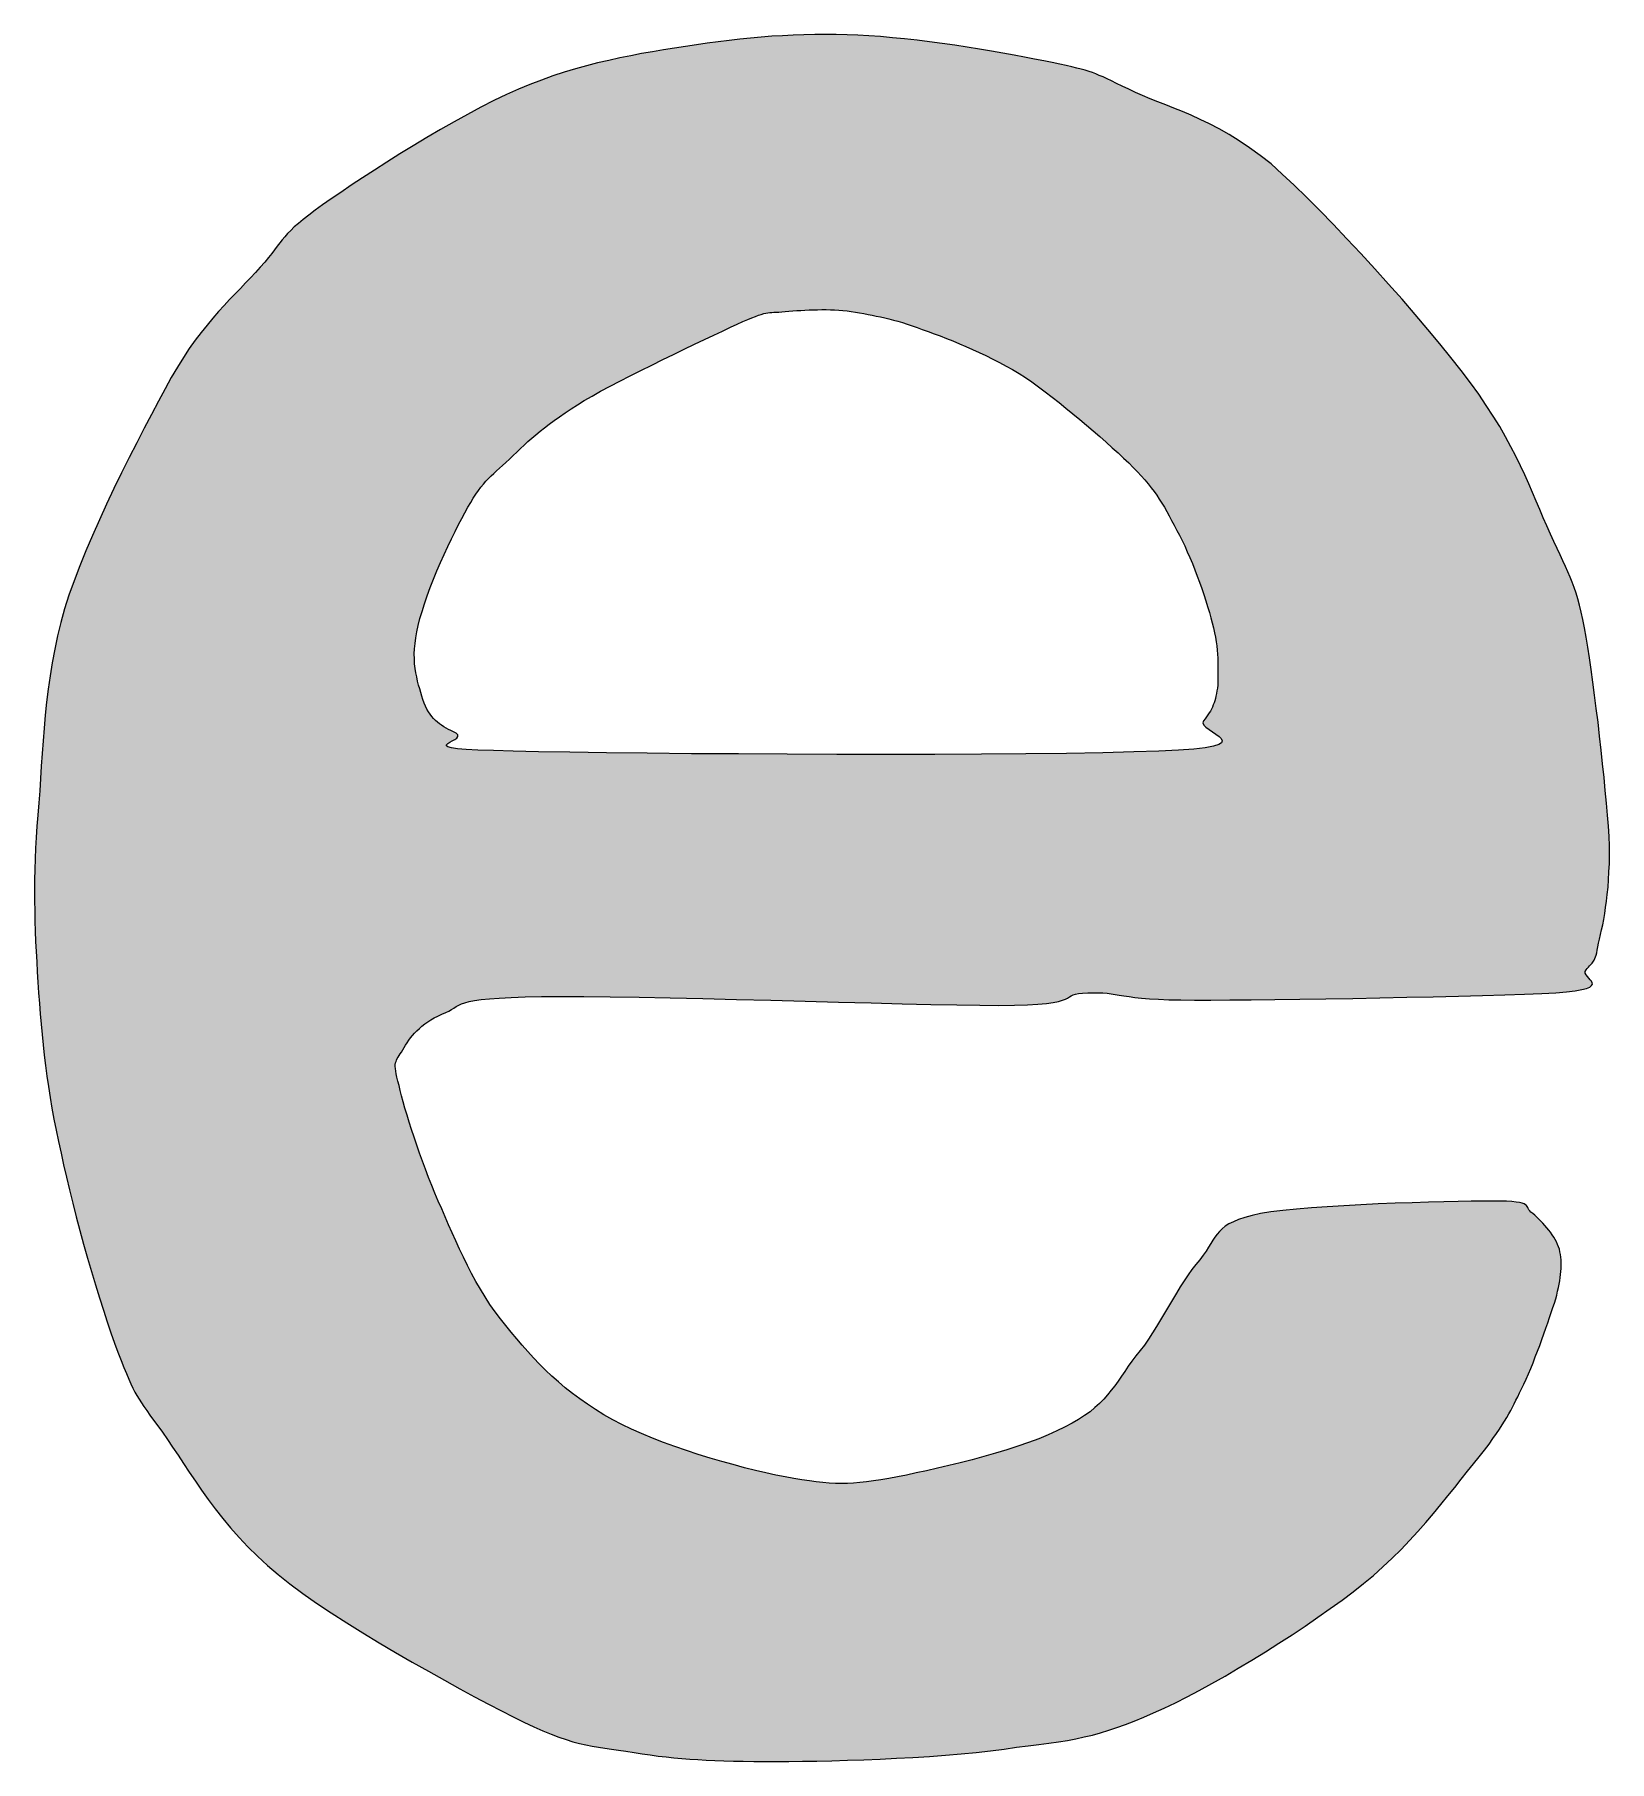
# Model space of a CAD drawing. Header units: millimetres. Extents: x 0 to 841, y 0 to 594.
# Drawn here: x 720.988 to 722.765, y 51.803 to 53.751 of the extents above; entities that cross this region are included whole.
import ezdxf

# ---------------------------------------------------------------- set-up
doc = ezdxf.new("R2010")
doc.units = ezdxf.units.MM
doc.layers.add('291-E-TEXTOS', color=7, linetype='Continuous')
doc.layers.add('291-G-ROTULO', color=7, linetype='Continuous')

msp = doc.modelspace()

# ---------------------------------------------------------------- hatches: boundary and pattern name
at = {"layer": '291-G-ROTULO', "true_color": 0xec5a2f}
h = msp.add_hatch(color=7, dxfattribs=at)
h.paths.add_polyline_path([(721.4769, 53.6613), (721.4617, 53.6529), (721.4463, 53.6441), (721.4309, 53.6351), (721.4156, 53.6259), (721.4006, 53.6167), (721.386, 53.6075), (721.3719, 53.5985), (721.3584, 53.5897), (721.3457, 53.5813), (721.3339, 53.5733), (721.3231, 53.5659), (721.3135, 53.5591), (721.3051, 53.5531), (721.2978, 53.5476), (721.2915, 53.5427), (721.2861, 53.5383), (721.2815, 53.5342), (721.2775, 53.5304), (721.274, 53.5268), (721.2708, 53.5232), (721.2679, 53.5198), (721.2651, 53.5162), (721.2623, 53.5125), (721.2593, 53.5086), (721.256, 53.5044), (721.2523, 53.4997), (721.2481, 53.4946), (721.2432, 53.4889), (721.2379, 53.4829), (721.2323, 53.4769), (721.2266, 53.471), (721.2208, 53.4649), (721.2148, 53.4587), (721.2086, 53.4523), (721.2024, 53.4457), (721.196, 53.4387), (721.1896, 53.4313), (721.1831, 53.4235), (721.1765, 53.4153), (721.1698, 53.4064), (721.1631, 53.397), (721.1564, 53.3869), (721.1496, 53.376), (721.1428, 53.3644), (721.1358, 53.3514), (721.1283, 53.3375), (721.1204, 53.3226), (721.1122, 53.307), (721.1038, 53.2907), (721.0952, 53.2739), (721.0866, 53.2567), (721.0781, 53.2392), (721.0697, 53.2215), (721.0616, 53.2038), (721.0537, 53.1862), (721.0463, 53.1688), (721.0394, 53.1517), (721.033, 53.135), (721.0273, 53.1189), (721.0224, 53.1034), (721.0182, 53.088), (721.0144, 53.0728), (721.0112, 53.0576), (721.0084, 53.0425), (721.006, 53.0275), (721.0039, 53.0126), (721.0021, 52.9979), (721.0006, 52.9832), (720.9993, 52.9687), (720.9981, 52.9543), (720.9971, 52.94), (720.9961, 52.9259), (720.9952, 52.9118), (720.9943, 52.8979), (720.9934, 52.8842), (720.9923, 52.8706), (720.9912, 52.8579), (720.9904, 52.8454), (720.9897, 52.8331), (720.9892, 52.821), (720.9888, 52.8091), (720.9886, 52.7973), (720.9885, 52.7856), (720.9885, 52.7739), (720.9887, 52.7624), (720.9889, 52.7509), (720.9893, 52.7394), (720.9897, 52.728), (720.9903, 52.7165), (720.9909, 52.705), (720.9916, 52.6935), (720.9923, 52.6819), (720.9931, 52.6699), (720.9939, 52.658), (720.9948, 52.6462), (720.9958, 52.6345), (720.9969, 52.6228), (720.9981, 52.6112), (720.9994, 52.5995), (721.0008, 52.5878), (721.0024, 52.576), (721.0041, 52.5641), (721.006, 52.552), (721.0081, 52.5399), (721.0104, 52.5275), (721.0128, 52.515), (721.0155, 52.5022), (721.0184, 52.4891), (721.0212, 52.4759), (721.0244, 52.462), (721.0278, 52.4475), (721.0315, 52.4325), (721.0355, 52.4173), (721.0396, 52.4018), (721.0439, 52.3862), (721.0482, 52.3707), (721.0527, 52.3554), (721.0572, 52.3404), (721.0617, 52.3258), (721.0661, 52.3118), (721.0704, 52.2986), (721.0747, 52.2861), (721.0787, 52.2747), (721.0826, 52.2643), (721.0862, 52.2551), (721.0893, 52.2472), (721.0921, 52.2402), (721.0947, 52.2341), (721.0971, 52.2287), (721.0994, 52.2239), (721.1016, 52.2195), (721.104, 52.2154), (721.1064, 52.2113), (721.109, 52.2073), (721.1119, 52.2031), (721.1151, 52.1985), (721.1187, 52.1935), (721.1228, 52.1878), (721.1275, 52.1813), (721.1328, 52.174), (721.1385, 52.1658), (721.1443, 52.1572), (721.1504, 52.1481), (721.1566, 52.1387), (721.1631, 52.1289), (721.1699, 52.1189), (721.177, 52.1086), (721.1845, 52.0982), (721.1924, 52.0876), (721.2008, 52.0769), (721.2097, 52.0661), (721.2192, 52.0554), (721.2292, 52.0447), (721.2399, 52.0341), (721.2512, 52.0236), (721.2633, 52.0134), (721.2765, 52.003), (721.291, 51.9923), (721.3067, 51.9813), (721.3233, 51.9702), (721.3408, 51.959), (721.3588, 51.9477), (721.3772, 51.9365), (721.3958, 51.9255), (721.4144, 51.9147), (721.4328, 51.9043), (721.4508, 51.8942), (721.4683, 51.8846), (721.4849, 51.8756), (721.5006, 51.8672), (721.5151, 51.8596), (721.5283, 51.8528), (721.5405, 51.8468), (721.5517, 51.8416), (721.5619, 51.8371), (721.5714, 51.8332), (721.5801, 51.8299), (721.5882, 51.8272), (721.5959, 51.8248), (721.6033, 51.8229), (721.6105, 51.8212), (721.6175, 51.8198), (721.6246, 51.8186), (721.6319, 51.8175), (721.6394, 51.8164), (721.6473, 51.8152), (721.6557, 51.814), (721.6648, 51.8126), (721.6741, 51.8112), (721.6831, 51.8099), (721.6921, 51.8087), (721.7009, 51.8077), (721.7097, 51.8067), (721.7186, 51.8059), (721.7276, 51.8052), (721.7368, 51.8046), (721.7463, 51.8041), (721.7561, 51.8036), (721.7662, 51.8033), (721.7769, 51.803), (721.788, 51.8028), (721.7998, 51.8027), (721.8122, 51.8026), (721.8254, 51.8026), (721.8396, 51.8026), (721.8548, 51.8028), (721.8711, 51.803), (721.8881, 51.8034), (721.9057, 51.8039), (721.9239, 51.8045), (721.9423, 51.8052), (721.9609, 51.8061), (721.9795, 51.8071), (721.998, 51.8083), (722.0161, 51.8096), (722.0337, 51.811), (722.0508, 51.8127), (722.067, 51.8145), (722.0823, 51.8165), (722.0964, 51.8186), (722.1095, 51.8201), (722.1216, 51.8216), (722.1329, 51.8231), (722.1436, 51.8247), (722.1537, 51.8264), (722.1634, 51.8282), (722.1728, 51.8302), (722.182, 51.8324), (722.1911, 51.8349), (722.2003, 51.8377), (722.2096, 51.8408), (722.2192, 51.8443), (722.2292, 51.8482), (722.2398, 51.8526), (722.251, 51.8574), (722.263, 51.8628), (722.2755, 51.8688), (722.2887, 51.8755), (722.3025, 51.8828), (722.3168, 51.8907), (722.3315, 51.899), (722.3465, 51.9078), (722.3617, 51.9169), (722.377, 51.9263), (722.3922, 51.9359), (722.4072, 51.9456), (722.422, 51.9554), (722.4364, 51.9653), (722.4503, 51.975), (722.4636, 51.9847), (722.4761, 51.9941), (722.4879, 52.0033), (722.499, 52.0125), (722.5097, 52.0221), (722.5201, 52.0318), (722.5301, 52.0418), (722.5398, 52.0519), (722.5491, 52.0621), (722.558, 52.0722), (722.5667, 52.0824), (722.575, 52.0924), (722.583, 52.1022), (722.5906, 52.1118), (722.598, 52.121), (722.605, 52.13), (722.6118, 52.1384), (722.6182, 52.1464), (722.6244, 52.1539), (722.6294, 52.1607), (722.6338, 52.1669), (722.6377, 52.1725), (722.6412, 52.1776), (722.6443, 52.1824), (722.647, 52.1867), (722.6495, 52.1909), (722.6517, 52.1948), (722.6538, 52.1986), (722.6558, 52.2024), (722.6577, 52.2062), (722.6597, 52.2101), (722.6617, 52.2141), (722.6638, 52.2185), (722.666, 52.2231), (722.6685, 52.2282), (722.6712, 52.2339), (722.6738, 52.24), (722.6764, 52.2462), (722.679, 52.2525), (722.6815, 52.259), (722.684, 52.2655), (722.6865, 52.2721), (722.6889, 52.2786), (722.6912, 52.285), (722.6934, 52.2914), (722.6956, 52.2976), (722.6976, 52.3035), (722.6996, 52.3093), (722.7014, 52.3147), (722.7031, 52.3198), (722.7047, 52.3245), (722.7058, 52.3289), (722.7067, 52.3332), (722.7076, 52.3373), (722.7084, 52.3412), (722.7091, 52.345), (722.7097, 52.3487), (722.7101, 52.3522), (722.7105, 52.3556), (722.7107, 52.359), (722.7108, 52.3622), (722.7108, 52.3654), (722.7106, 52.3686), (722.7103, 52.3716), (722.7099, 52.3747), (722.7094, 52.3777), (722.7087, 52.3807), (722.7078, 52.3834), (722.7067, 52.3861), (722.7055, 52.3888), (722.704, 52.3915), (722.7024, 52.3942), (722.7006, 52.397), (722.6987, 52.3997), (722.6967, 52.4023), (722.6945, 52.4049), (722.6923, 52.4075), (722.6901, 52.4099), (722.6878, 52.4123), (722.6855, 52.4147), (722.6832, 52.4168), (722.6809, 52.4189), (722.6786, 52.4209), (722.6767, 52.4224), (722.6753, 52.4238), (722.6743, 52.4252), (722.6736, 52.4265), (722.6731, 52.4277), (722.6724, 52.4289), (722.6717, 52.4299), (722.6706, 52.4309), (722.669, 52.4318), (722.6668, 52.4326), (722.6638, 52.4333), (722.66, 52.4339), (722.655, 52.4343), (722.6489, 52.4347), (722.6414, 52.4349), (722.6324, 52.4349), (722.6218, 52.4349), (722.6091, 52.4347), (722.5945, 52.4345), (722.5784, 52.4341), (722.561, 52.4337), (722.5426, 52.4331), (722.5236, 52.4325), (722.5042, 52.4317), (722.4847, 52.4308), (722.4655, 52.4297), (722.4468, 52.4286), (722.4289, 52.4273), (722.4121, 52.4259), (722.3967, 52.4244), (722.3831, 52.4227), (722.3714, 52.4209), (722.362, 52.4186), (722.3538, 52.4163), (722.3469, 52.414), (722.341, 52.4116), (722.336, 52.4091), (722.3318, 52.4065), (722.3283, 52.4037), (722.3253, 52.4008), (722.3226, 52.3977), (722.3202, 52.3944), (722.3179, 52.3908), (722.3155, 52.387), (722.313, 52.3829), (722.3102, 52.3785), (722.307, 52.3738), (722.3032, 52.3687), (722.2987, 52.3635), (722.2942, 52.3578), (722.2898, 52.3516), (722.2854, 52.345), (722.281, 52.338), (722.2766, 52.3309), (722.2722, 52.3235), (722.2678, 52.316), (722.2634, 52.3084), (722.2589, 52.3009), (722.2544, 52.2935), (722.2498, 52.2863), (722.2452, 52.2792), (722.2405, 52.2725), (722.2358, 52.2662), (722.2309, 52.2603), (722.2265, 52.2543), (722.2224, 52.2485), (722.2185, 52.2428), (722.2147, 52.2373), (722.2109, 52.2319), (722.2071, 52.2266), (722.2032, 52.2214), (722.199, 52.2164), (722.1947, 52.2114), (722.19, 52.2066), (722.1848, 52.2019), (722.1793, 52.1973), (722.1731, 52.1928), (722.1663, 52.1885), (722.1589, 52.1842), (722.1506, 52.18), (722.1418, 52.1755), (722.132, 52.1711), (722.1213, 52.1667), (722.1098, 52.1624), (722.0978, 52.1583), (722.0853, 52.1543), (722.0724, 52.1504), (722.0593, 52.1466), (722.0461, 52.143), (722.0329, 52.1396), (722.0199, 52.1364), (722.0072, 52.1334), (721.9949, 52.1306), (721.9832, 52.1281), (721.9721, 52.1258), (721.9619, 52.1238), (721.9522, 52.122), (721.9431, 52.1205), (721.9348, 52.1192), (721.9269, 52.1181), (721.9195, 52.1173), (721.9124, 52.1167), (721.9055, 52.1164), (721.8987, 52.1162), (721.8919, 52.1164), (721.885, 52.1167), (721.8779, 52.1173), (721.8704, 52.1181), (721.8626, 52.1192), (721.8542, 52.1205), (721.8452, 52.122), (721.8354, 52.1238), (721.8249, 52.1258), (721.8136, 52.1283), (721.8018, 52.131), (721.7895, 52.1341), (721.7768, 52.1375), (721.7638, 52.1411), (721.7506, 52.145), (721.7373, 52.1491), (721.7241, 52.1535), (721.711, 52.158), (721.6981, 52.1627), (721.6855, 52.1675), (721.6734, 52.1725), (721.6618, 52.1776), (721.6509, 52.1828), (721.6407, 52.188), (721.6308, 52.1937), (721.6213, 52.1996), (721.6122, 52.2056), (721.6035, 52.2117), (721.5952, 52.2179), (721.5872, 52.2243), (721.5796, 52.2308), (721.5722, 52.2374), (721.5651, 52.2442), (721.5582, 52.251), (721.5515, 52.258), (721.545, 52.2651), (721.5387, 52.2723), (721.5324, 52.2795), (721.5263, 52.2869), (721.5203, 52.2944), (721.514, 52.3021), (721.508, 52.3101), (721.5023, 52.3183), (721.4968, 52.3268), (721.4915, 52.3355), (721.4864, 52.3443), (721.4815, 52.3533), (721.4768, 52.3624), (721.4723, 52.3716), (721.4679, 52.3808), (721.4637, 52.39), (721.4596, 52.3991), (721.4555, 52.4083), (721.4516, 52.4173), (721.4478, 52.4262), (721.444, 52.4349), (721.4402, 52.4437), (721.4366, 52.4526), (721.433, 52.4617), (721.4295, 52.4708), (721.426, 52.48), (721.4228, 52.4891), (721.4196, 52.4981), (721.4166, 52.507), (721.4138, 52.5156), (721.4111, 52.524), (721.4087, 52.532), (721.4064, 52.5397), (721.4044, 52.5469), (721.4026, 52.5536), (721.4011, 52.5598), (721.3998, 52.5654), (721.3984, 52.5703), (721.3973, 52.5746), (721.3965, 52.5784), (721.3959, 52.5816), (721.3956, 52.5844), (721.3954, 52.5868), (721.3955, 52.5889), (721.3958, 52.5908), (721.3963, 52.5925), (721.3969, 52.5941), (721.3977, 52.5957), (721.3987, 52.5973), (721.3998, 52.5991), (721.401, 52.601), (721.4024, 52.6031), (721.4038, 52.6056), (721.4054, 52.6082), (721.407, 52.6109), (721.4088, 52.6136), (721.4107, 52.6164), (721.4128, 52.6191), (721.415, 52.6218), (721.4173, 52.6245), (721.4199, 52.6272), (721.4226, 52.6298), (721.4255, 52.6323), (721.4287, 52.6348), (721.4321, 52.6372), (721.4357, 52.6395), (721.4395, 52.6417), (721.4436, 52.6438), (721.448, 52.6457), (721.4524, 52.6476), (721.4559, 52.6494), (721.4589, 52.6511), (721.4616, 52.6528), (721.4642, 52.6544), (721.467, 52.656), (721.4702, 52.6574), (721.4741, 52.6588), (721.4789, 52.66), (721.485, 52.6612), (721.4924, 52.6623), (721.5016, 52.6632), (721.5128, 52.6641), (721.5261, 52.6648), (721.5419, 52.6653), (721.5604, 52.6658), (721.5823, 52.666), (721.6083, 52.6659), (721.638, 52.6656), (721.6707, 52.6651), (721.7057, 52.6644), (721.7425, 52.6635), (721.7805, 52.6625), (721.8191, 52.6615), (721.8577, 52.6605), (721.8956, 52.6595), (721.9323, 52.6585), (721.9672, 52.6576), (721.9997, 52.6569), (722.0291, 52.6563), (722.0548, 52.6559), (722.0763, 52.6558), (722.0939, 52.6559), (722.1086, 52.6564), (722.1205, 52.6571), (722.1301, 52.658), (722.1377, 52.659), (722.1436, 52.6602), (722.148, 52.6615), (722.1514, 52.6628), (722.1539, 52.6641), (722.1561, 52.6654), (722.158, 52.6666), (722.1602, 52.6676), (722.1628, 52.6685), (722.1662, 52.6692), (722.1708, 52.6697), (722.1767, 52.6698), (722.183, 52.6701), (722.1886, 52.67), (722.1937, 52.6698), (722.1984, 52.6694), (722.2029, 52.6688), (722.2074, 52.6682), (722.2122, 52.6674), (722.2174, 52.6665), (722.2232, 52.6657), (722.2298, 52.6648), (722.2374, 52.664), (722.2462, 52.6633), (722.2563, 52.6627), (722.2681, 52.6622), (722.2816, 52.6619), (722.2972, 52.6618), (722.3155, 52.6618), (722.337, 52.662), (722.3612, 52.6622), (722.3877, 52.6625), (722.4159, 52.6628), (722.4453, 52.6633), (722.4756, 52.6637), (722.5062, 52.6643), (722.5366, 52.6649), (722.5664, 52.6655), (722.595, 52.6662), (722.6221, 52.6669), (722.6471, 52.6676), (722.6695, 52.6683), (722.6888, 52.6691), (722.7047, 52.6698), (722.7169, 52.671), (722.7266, 52.6722), (722.734, 52.6736), (722.7394, 52.675), (722.743, 52.6765), (722.7451, 52.6781), (722.746, 52.6797), (722.7458, 52.6814), (722.7449, 52.6831), (722.7435, 52.6848), (722.7419, 52.6866), (722.7403, 52.6884), (722.7389, 52.6903), (722.738, 52.6922), (722.7379, 52.694), (722.7388, 52.6959), (722.7402, 52.6976), (722.7416, 52.6991), (722.7427, 52.7003), (722.7438, 52.7015), (722.7448, 52.7025), (722.7457, 52.7035), (722.7466, 52.7045), (722.7473, 52.7057), (722.7481, 52.707), (722.7488, 52.7086), (722.7494, 52.7104), (722.7501, 52.7126), (722.7508, 52.7152), (722.7514, 52.7182), (722.7521, 52.7218), (722.7529, 52.726), (722.754, 52.7307), (722.7552, 52.7357), (722.7564, 52.7411), (722.7576, 52.7468), (722.7587, 52.7529), (722.7599, 52.7594), (722.7609, 52.7662), (722.7619, 52.7734), (722.7628, 52.7811), (722.7636, 52.7891), (722.7642, 52.7976), (722.7647, 52.8065), (722.7651, 52.8158), (722.7652, 52.8256), (722.7652, 52.8358), (722.7649, 52.8465), (722.7641, 52.858), (722.763, 52.8705), (722.7619, 52.884), (722.7605, 52.8983), (722.7591, 52.9131), (722.7575, 52.9284), (722.7559, 52.9439), (722.7541, 52.9596), (722.7523, 52.9753), (722.7504, 52.9908), (722.7485, 53.006), (722.7466, 53.0207), (722.7446, 53.0347), (722.7426, 53.0479), (722.7407, 53.0602), (722.7388, 53.0713), (722.7369, 53.0817), (722.7351, 53.0911), (722.7333, 53.0995), (722.7314, 53.1073), (722.7295, 53.1144), (722.7275, 53.121), (722.7254, 53.1273), (722.7233, 53.1333), (722.7209, 53.1392), (722.7184, 53.1451), (722.7157, 53.1511), (722.7128, 53.1574), (722.7097, 53.1641), (722.7063, 53.1713), (722.7026, 53.1791), (722.6987, 53.1877), (722.6946, 53.1968), (722.6906, 53.206), (722.6866, 53.2154), (722.6826, 53.2249), (722.6784, 53.2345), (722.6741, 53.2444), (722.6696, 53.2545), (722.6648, 53.2648), (722.6596, 53.2754), (722.654, 53.2862), (722.648, 53.2974), (722.6414, 53.3089), (722.6341, 53.3207), (722.6263, 53.3329), (722.6177, 53.3454), (722.6083, 53.3584), (722.5979, 53.3721), (722.5863, 53.3869), (722.5737, 53.4024), (722.5602, 53.4187), (722.546, 53.4355), (722.5312, 53.4526), (722.5159, 53.4698), (722.5004, 53.4871), (722.4848, 53.5042), (722.4691, 53.521), (722.4536, 53.5373), (722.4384, 53.5529), (722.4236, 53.5677), (722.4094, 53.5814), (722.396, 53.594), (722.3835, 53.6053), (722.3712, 53.615), (722.3592, 53.6237), (722.3475, 53.6315), (722.3361, 53.6385), (722.325, 53.6448), (722.3141, 53.6505), (722.3036, 53.6556), (722.2934, 53.6603), (722.2835, 53.6645), (722.2739, 53.6684), (722.2646, 53.6721), (722.2556, 53.6756), (722.2469, 53.679), (722.2386, 53.6825), (722.2306, 53.686), (722.2229, 53.6896), (722.2155, 53.6932), (722.209, 53.6963), (722.2034, 53.699), (722.1984, 53.7014), (722.1939, 53.7035), (722.1897, 53.7053), (722.1858, 53.707), (722.182, 53.7084), (722.1781, 53.7098), (722.1739, 53.7111), (722.1694, 53.7123), (722.1644, 53.7136), (722.1588, 53.7149), (722.1524, 53.7164), (722.145, 53.718), (722.1366, 53.7197), (722.127, 53.7217), (722.1166, 53.7237), (722.1054, 53.7259), (722.0935, 53.7281), (722.081, 53.7304), (722.068, 53.7326), (722.0545, 53.7349), (722.0407, 53.737), (722.0267, 53.7392), (722.0125, 53.7412), (721.9983, 53.7431), (721.9841, 53.7449), (721.9701, 53.7464), (721.9563, 53.7478), (721.9428, 53.749), (721.9298, 53.7498), (721.9174, 53.7505), (721.9051, 53.751), (721.8929, 53.7513), (721.8807, 53.7514), (721.8686, 53.7513), (721.8565, 53.7511), (721.8445, 53.7507), (721.8324, 53.7501), (721.8204, 53.7494), (721.8083, 53.7485), (721.7962, 53.7474), (721.7841, 53.7462), (721.772, 53.7448), (721.7597, 53.7433), (721.7474, 53.7416), (721.7351, 53.7398), (721.7227, 53.7379), (721.7103, 53.736), (721.698, 53.734), (721.6856, 53.732), (721.6733, 53.7298), (721.661, 53.7275), (721.6486, 53.725), (721.6362, 53.7222), (721.6237, 53.7193), (721.6112, 53.7161), (721.5987, 53.7126), (721.586, 53.7088), (721.5733, 53.7046), (721.5604, 53.7), (721.5474, 53.695), (721.5343, 53.6896), (721.5208, 53.6836), (721.5066, 53.6768), (721.492, 53.6693)])
h.paths.add_polyline_path([(721.4199, 53.0773), (721.4213, 53.0844), (721.4232, 53.0922), (721.4256, 53.1004), (721.4284, 53.1091), (721.4315, 53.1181), (721.4349, 53.1273), (721.4386, 53.1367), (721.4425, 53.1461), (721.4465, 53.1555), (721.4506, 53.1647), (721.4547, 53.1737), (721.4588, 53.1823), (721.4629, 53.1906), (721.4668, 53.1983), (721.4706, 53.2054), (721.4741, 53.2118), (721.4774, 53.2179), (721.4805, 53.2234), (721.4835, 53.2283), (721.4864, 53.2328), (721.4893, 53.2369), (721.4921, 53.2406), (721.4949, 53.244), (721.4977, 53.2472), (721.5005, 53.2502), (721.5035, 53.2532), (721.5065, 53.2561), (721.5097, 53.259), (721.513, 53.262), (721.5165, 53.2651), (721.5203, 53.2684), (721.5243, 53.2721), (721.5284, 53.2762), (721.5325, 53.2802), (721.5366, 53.2841), (721.5408, 53.2881), (721.5451, 53.292), (721.5495, 53.2958), (721.5541, 53.2997), (721.5589, 53.3037), (721.5639, 53.3077), (721.5692, 53.3117), (721.5748, 53.3158), (721.5807, 53.3201), (721.587, 53.3244), (721.5938, 53.3289), (721.6009, 53.3335), (721.6086, 53.3383), (721.6174, 53.3434), (721.6271, 53.3488), (721.6377, 53.3544), (721.6488, 53.3603), (721.6605, 53.3663), (721.6726, 53.3723), (721.6848, 53.3784), (721.6972, 53.3845), (721.7094, 53.3904), (721.7215, 53.3963), (721.7332, 53.4019), (721.7444, 53.4072), (721.7549, 53.4122), (721.7647, 53.4168), (721.7735, 53.421), (721.7812, 53.4246), (721.7876, 53.4274), (721.793, 53.4298), (721.7978, 53.4317), (721.8018, 53.4333), (721.8054, 53.4346), (721.8084, 53.4356), (721.8112, 53.4364), (721.8136, 53.4369), (721.8159, 53.4373), (721.8181, 53.4376), (721.8204, 53.4378), (721.8227, 53.4379), (721.8253, 53.438), (721.8282, 53.4382), (721.8316, 53.4384), (721.8354, 53.4387), (721.8396, 53.4391), (721.844, 53.4394), (721.8484, 53.4398), (721.853, 53.4401), (721.8576, 53.4404), (721.8623, 53.4406), (721.867, 53.4408), (721.8718, 53.4409), (721.8766, 53.441), (721.8814, 53.441), (721.8863, 53.4409), (721.8911, 53.4407), (721.8958, 53.4403), (721.9005, 53.4399), (721.9052, 53.4394), (721.9097, 53.4387), (721.9146, 53.4379), (721.9193, 53.4372), (721.9241, 53.4364), (721.9288, 53.4355), (721.9334, 53.4347), (721.9381, 53.4337), (721.9428, 53.4327), (721.9476, 53.4317), (721.9524, 53.4305), (721.9574, 53.4292), (721.9624, 53.4278), (721.9676, 53.4263), (721.9729, 53.4246), (721.9784, 53.4228), (721.9841, 53.4208), (721.99, 53.4186), (721.9965, 53.4163), (722.0033, 53.4138), (722.0102, 53.4112), (722.0172, 53.4084), (722.0245, 53.4056), (722.0318, 53.4025), (722.0392, 53.3993), (722.0467, 53.396), (722.0543, 53.3926), (722.0618, 53.389), (722.0694, 53.3852), (722.077, 53.3813), (722.0845, 53.3773), (722.0919, 53.3732), (722.0992, 53.3689), (722.1064, 53.3644), (722.1137, 53.3593), (722.1212, 53.3539), (722.1288, 53.3482), (722.1365, 53.3423), (722.1443, 53.3362), (722.1521, 53.3299), (722.1599, 53.3235), (722.1677, 53.317), (722.1753, 53.3105), (722.1829, 53.304), (722.1902, 53.2976), (722.1974, 53.2913), (722.2042, 53.2851), (722.2108, 53.2792), (722.217, 53.2735), (722.2229, 53.268), (722.2279, 53.2629), (722.2326, 53.258), (722.2369, 53.2533), (722.241, 53.2488), (722.2447, 53.2444), (722.2481, 53.24), (722.2514, 53.2357), (722.2545, 53.2314), (722.2574, 53.227), (722.2603, 53.2226), (722.2631, 53.218), (722.2658, 53.2133), (722.2685, 53.2083), (722.2713, 53.2031), (722.2741, 53.1976), (722.2771, 53.1918), (722.2801, 53.1863), (722.2831, 53.1804), (722.2861, 53.1743), (722.289, 53.1678), (722.2919, 53.1612), (722.2947, 53.1543), (722.2975, 53.1474), (722.3002, 53.1403), (722.3028, 53.1333), (722.3052, 53.1262), (722.3076, 53.1193), (722.3098, 53.1124), (722.3119, 53.1058), (722.3139, 53.0993), (722.3156, 53.0932), (722.3172, 53.0874), (722.3186, 53.0818), (722.3198, 53.0764), (722.3208, 53.0713), (722.3216, 53.0662), (722.3222, 53.0614), (722.3227, 53.0567), (722.323, 53.0521), (722.3233, 53.0477), (722.3234, 53.0435), (722.3235, 53.0393), (722.3235, 53.0353), (722.3234, 53.0315), (722.3234, 53.0277), (722.3233, 53.0241), (722.3233, 53.0205), (722.3233, 53.0171), (722.3229, 53.0138), (722.3224, 53.0107), (722.3219, 53.0077), (722.3213, 53.0049), (722.3207, 53.0022), (722.3199, 52.9996), (722.3191, 52.9972), (722.3182, 52.9948), (722.3173, 52.9925), (722.3162, 52.9902), (722.315, 52.988), (722.3137, 52.9858), (722.3122, 52.9836), (722.3107, 52.9814), (722.309, 52.9792), (722.3072, 52.977), (722.3064, 52.9746), (722.3075, 52.9722), (722.31, 52.9697), (722.3135, 52.9671), (722.3174, 52.9645), (722.3213, 52.9619), (722.3248, 52.9594), (722.3273, 52.9569), (722.3284, 52.9545), (722.3276, 52.9522), (722.3245, 52.9501), (722.3185, 52.9482), (722.3092, 52.9464), (722.2962, 52.945), (722.279, 52.9437), (722.257, 52.9428), (722.2288, 52.9418), (722.1937, 52.9409), (722.1527, 52.9402), (722.1067, 52.9397), (722.0569, 52.9394), (722.004, 52.9391), (721.9492, 52.939), (721.8934, 52.9391), (721.8376, 52.9392), (721.7827, 52.9395), (721.7297, 52.9398), (721.6797, 52.9403), (721.6336, 52.9408), (721.5923, 52.9414), (721.5569, 52.9421), (721.5283, 52.9428), (721.5062, 52.9433), (721.4887, 52.9439), (721.4753, 52.9446), (721.4655, 52.9454), (721.4588, 52.9464), (721.4549, 52.9474), (721.4532, 52.9486), (721.4533, 52.9499), (721.4547, 52.9512), (721.457, 52.9527), (721.4598, 52.9542), (721.4625, 52.9558), (721.4648, 52.9575), (721.4661, 52.9592), (721.466, 52.961), (721.464, 52.9629), (721.4611, 52.9644), (721.4582, 52.9659), (721.4554, 52.9673), (721.4528, 52.9688), (721.4502, 52.9703), (721.4477, 52.9719), (721.4453, 52.9736), (721.443, 52.9755), (721.4408, 52.9774), (721.4386, 52.9795), (721.4366, 52.9818), (721.4347, 52.9844), (721.4329, 52.9871), (721.4311, 52.9901), (721.4295, 52.9934), (721.4279, 52.997), (721.4267, 53.0008), (721.4255, 53.0048), (721.4242, 53.0088), (721.423, 53.013), (721.4218, 53.0173), (721.4206, 53.0217), (721.4196, 53.0264), (721.4186, 53.0312), (721.4179, 53.0361), (721.4173, 53.0413), (721.417, 53.0467), (721.4169, 53.0524), (721.4171, 53.0582), (721.4177, 53.0643), (721.4186, 53.0707)])

# ---------------------------------------------------------------- linework, layer by layer
at = {"layer": '291-E-TEXTOS'}
for points in [[(721.5343, 53.6896), (721.5208, 53.6836), (721.5066, 53.6768), (721.492, 53.6693), (721.4769, 53.6613), (721.4617, 53.6529), (721.4463, 53.6441), (721.4309, 53.6351), (721.4156, 53.6259), (721.4006, 53.6167), (721.386, 53.6075), (721.3719, 53.5985), (721.3584, 53.5897), (721.3457, 53.5813), (721.3339, 53.5733), (721.3231, 53.5659), (721.3135, 53.5591), (721.3051, 53.5531), (721.2978, 53.5476), (721.2915, 53.5427), (721.2861, 53.5383), (721.2815, 53.5342), (721.2775, 53.5304), (721.274, 53.5268), (721.2708, 53.5232), (721.2679, 53.5198), (721.2651, 53.5162), (721.2623, 53.5125), (721.2593, 53.5086), (721.256, 53.5044), (721.2523, 53.4997), (721.2481, 53.4946), (721.2432, 53.4889), (721.2379, 53.4829), (721.2323, 53.4769), (721.2266, 53.471), (721.2208, 53.4649), (721.2148, 53.4587), (721.2086, 53.4523), (721.2024, 53.4457), (721.196, 53.4387), (721.1896, 53.4313), (721.1831, 53.4235), (721.1765, 53.4153), (721.1698, 53.4064), (721.1631, 53.397), (721.1564, 53.3869), (721.1496, 53.376), (721.1428, 53.3644), (721.1358, 53.3514), (721.1283, 53.3375), (721.1204, 53.3226), (721.1122, 53.307), (721.1038, 53.2907), (721.0952, 53.2739), (721.0866, 53.2567), (721.0781, 53.2392), (721.0697, 53.2215), (721.0616, 53.2038), (721.0537, 53.1862), (721.0463, 53.1688), (721.0394, 53.1517), (721.033, 53.135), (721.0273, 53.1189), (721.0224, 53.1034), (721.0182, 53.088), (721.0144, 53.0728), (721.0112, 53.0576), (721.0084, 53.0425), (721.006, 53.0275), (721.0039, 53.0126), (721.0021, 52.9979), (721.0006, 52.9832), (720.9993, 52.9687), (720.9981, 52.9543), (720.9971, 52.94), (720.9961, 52.9259), (720.9952, 52.9118), (720.9943, 52.8979), (720.9934, 52.8842), (720.9923, 52.8706), (720.9912, 52.8579), (720.9904, 52.8454), (720.9897, 52.8331), (720.9892, 52.821), (720.9888, 52.8091), (720.9886, 52.7973), (720.9885, 52.7856), (720.9885, 52.7739), (720.9887, 52.7624), (720.9889, 52.7509), (720.9893, 52.7394), (720.9897, 52.728), (720.9903, 52.7165), (720.9909, 52.705), (720.9916, 52.6935), (720.9923, 52.6819), (720.9931, 52.6699), (720.9939, 52.658), (720.9948, 52.6462), (720.9958, 52.6345), (720.9969, 52.6228), (720.9981, 52.6112), (720.9994, 52.5995), (721.0008, 52.5878), (721.0024, 52.576), (721.0041, 52.5641), (721.006, 52.552), (721.0081, 52.5399), (721.0104, 52.5275), (721.0128, 52.515), (721.0155, 52.5022), (721.0184, 52.4891), (721.0212, 52.4759), (721.0244, 52.462), (721.0278, 52.4475), (721.0315, 52.4325), (721.0355, 52.4173), (721.0396, 52.4018), (721.0439, 52.3862), (721.0482, 52.3707), (721.0527, 52.3554), (721.0572, 52.3404), (721.0617, 52.3258), (721.0661, 52.3118), (721.0704, 52.2986), (721.0747, 52.2861), (721.0787, 52.2747), (721.0826, 52.2643), (721.0862, 52.2551), (721.0893, 52.2472), (721.0921, 52.2402), (721.0947, 52.2341), (721.0971, 52.2287), (721.0994, 52.2239), (721.1016, 52.2195), (721.104, 52.2154), (721.1064, 52.2113), (721.109, 52.2073), (721.1119, 52.2031), (721.1151, 52.1985), (721.1187, 52.1935), (721.1228, 52.1878), (721.1275, 52.1813), (721.1328, 52.174), (721.1385, 52.1658), (721.1443, 52.1572), (721.1504, 52.1481), (721.1566, 52.1387), (721.1631, 52.1289), (721.1699, 52.1189), (721.177, 52.1086), (721.1845, 52.0982), (721.1924, 52.0876), (721.2008, 52.0769), (721.2097, 52.0661), (721.2192, 52.0554), (721.2292, 52.0447), (721.2399, 52.0341), (721.2512, 52.0236), (721.2633, 52.0134), (721.2765, 52.003), (721.291, 51.9923), (721.3067, 51.9813), (721.3233, 51.9702), (721.3408, 51.959), (721.3588, 51.9477), (721.3772, 51.9365), (721.3958, 51.9255), (721.4144, 51.9147), (721.4328, 51.9043), (721.4508, 51.8942), (721.4683, 51.8846), (721.4849, 51.8756), (721.5006, 51.8672), (721.5151, 51.8596), (721.5283, 51.8528), (721.5405, 51.8468), (721.5517, 51.8416), (721.5619, 51.8371), (721.5714, 51.8332), (721.5801, 51.8299), (721.5882, 51.8272), (721.5959, 51.8248), (721.6033, 51.8229), (721.6105, 51.8212), (721.6175, 51.8198), (721.6246, 51.8186), (721.6319, 51.8175), (721.6394, 51.8164), (721.6473, 51.8152), (721.6557, 51.814), (721.6648, 51.8126), (721.6741, 51.8112), (721.6831, 51.8099), (721.6921, 51.8087), (721.7009, 51.8077), (721.7097, 51.8067), (721.7186, 51.8059), (721.7276, 51.8052), (721.7368, 51.8046), (721.7463, 51.8041), (721.7561, 51.8036), (721.7662, 51.8033), (721.7769, 51.803), (721.788, 51.8028), (721.7998, 51.8027), (721.8122, 51.8026), (721.8254, 51.8026), (721.8396, 51.8026), (721.8548, 51.8028), (721.8711, 51.803), (721.8881, 51.8034), (721.9057, 51.8039), (721.9239, 51.8045), (721.9423, 51.8052), (721.9609, 51.8061), (721.9795, 51.8071), (721.998, 51.8083), (722.0161, 51.8096), (722.0337, 51.811), (722.0508, 51.8127), (722.067, 51.8145), (722.0823, 51.8165), (722.0964, 51.8186), (722.1095, 51.8201), (722.1216, 51.8216), (722.1329, 51.8231), (722.1436, 51.8247), (722.1537, 51.8264), (722.1634, 51.8282), (722.1728, 51.8302), (722.182, 51.8324), (722.1911, 51.8349), (722.2003, 51.8377), (722.2096, 51.8408), (722.2192, 51.8443), (722.2292, 51.8482), (722.2398, 51.8526), (722.251, 51.8574), (722.263, 51.8628), (722.2755, 51.8688), (722.2887, 51.8755), (722.3025, 51.8828), (722.3168, 51.8907), (722.3315, 51.899), (722.3465, 51.9078), (722.3617, 51.9169), (722.377, 51.9263), (722.3922, 51.9359), (722.4072, 51.9456), (722.422, 51.9554), (722.4364, 51.9653), (722.4503, 51.975), (722.4636, 51.9847), (722.4761, 51.9941), (722.4879, 52.0033), (722.499, 52.0125), (722.5097, 52.0221), (722.5201, 52.0318), (722.5301, 52.0418), (722.5398, 52.0519), (722.5491, 52.0621), (722.558, 52.0722), (722.5667, 52.0824), (722.575, 52.0924), (722.583, 52.1022), (722.5906, 52.1118), (722.598, 52.121), (722.605, 52.13), (722.6118, 52.1384), (722.6182, 52.1464), (722.6244, 52.1539), (722.6294, 52.1607), (722.6338, 52.1669), (722.6377, 52.1725), (722.6412, 52.1776), (722.6443, 52.1824), (722.647, 52.1867), (722.6495, 52.1909), (722.6517, 52.1948), (722.6538, 52.1986), (722.6558, 52.2024), (722.6577, 52.2062), (722.6597, 52.2101), (722.6617, 52.2141), (722.6638, 52.2185), (722.666, 52.2231), (722.6685, 52.2282), (722.6712, 52.2339), (722.6738, 52.24), (722.6764, 52.2462), (722.679, 52.2525), (722.6815, 52.259), (722.684, 52.2655), (722.6865, 52.2721), (722.6889, 52.2786), (722.6912, 52.285), (722.6934, 52.2914), (722.6956, 52.2976), (722.6976, 52.3035), (722.6996, 52.3093), (722.7014, 52.3147), (722.7031, 52.3198), (722.7047, 52.3245), (722.7058, 52.3289), (722.7067, 52.3332), (722.7076, 52.3373), (722.7084, 52.3412), (722.7091, 52.345), (722.7097, 52.3487), (722.7101, 52.3522), (722.7105, 52.3556), (722.7107, 52.359), (722.7108, 52.3622), (722.7108, 52.3654), (722.7106, 52.3686), (722.7103, 52.3716), (722.7099, 52.3747), (722.7094, 52.3777), (722.7087, 52.3807), (722.7078, 52.3834), (722.7067, 52.3861), (722.7055, 52.3888), (722.704, 52.3915), (722.7024, 52.3942), (722.7006, 52.397), (722.6987, 52.3997), (722.6967, 52.4023), (722.6945, 52.4049), (722.6923, 52.4075), (722.6901, 52.4099), (722.6878, 52.4123), (722.6855, 52.4147), (722.6832, 52.4168), (722.6809, 52.4189), (722.6786, 52.4209), (722.6767, 52.4224), (722.6753, 52.4238), (722.6743, 52.4252), (722.6736, 52.4265), (722.6731, 52.4277), (722.6724, 52.4289), (722.6717, 52.4299), (722.6706, 52.4309), (722.669, 52.4318), (722.6668, 52.4326), (722.6638, 52.4333), (722.66, 52.4339), (722.655, 52.4343), (722.6489, 52.4347), (722.6414, 52.4349), (722.6324, 52.4349), (722.6218, 52.4349), (722.6091, 52.4347), (722.5945, 52.4345), (722.5784, 52.4341), (722.561, 52.4337), (722.5426, 52.4331), (722.5236, 52.4325), (722.5042, 52.4317), (722.4847, 52.4308), (722.4655, 52.4297), (722.4468, 52.4286), (722.4289, 52.4273), (722.4121, 52.4259), (722.3967, 52.4244), (722.3831, 52.4227), (722.3714, 52.4209), (722.362, 52.4186), (722.3538, 52.4163), (722.3469, 52.414), (722.341, 52.4116), (722.336, 52.4091), (722.3318, 52.4065), (722.3283, 52.4037), (722.3253, 52.4008), (722.3226, 52.3977), (722.3202, 52.3944), (722.3179, 52.3908), (722.3155, 52.387), (722.313, 52.3829), (722.3102, 52.3785), (722.307, 52.3738), (722.3032, 52.3687), (722.2987, 52.3635), (722.2942, 52.3578), (722.2898, 52.3516), (722.2854, 52.345), (722.281, 52.338), (722.2766, 52.3309), (722.2722, 52.3235), (722.2678, 52.316), (722.2634, 52.3084), (722.2589, 52.3009), (722.2544, 52.2935), (722.2498, 52.2863), (722.2452, 52.2792), (722.2405, 52.2725), (722.2358, 52.2662), (722.2309, 52.2603), (722.2265, 52.2543), (722.2224, 52.2485), (722.2185, 52.2428), (722.2147, 52.2373), (722.2109, 52.2319), (722.2071, 52.2266), (722.2032, 52.2214), (722.199, 52.2164), (722.1947, 52.2114), (722.19, 52.2066), (722.1848, 52.2019), (722.1793, 52.1973), (722.1731, 52.1928), (722.1663, 52.1885), (722.1589, 52.1842), (722.1506, 52.18), (722.1418, 52.1755), (722.132, 52.1711), (722.1213, 52.1667), (722.1098, 52.1624), (722.0978, 52.1583), (722.0853, 52.1543), (722.0724, 52.1504), (722.0593, 52.1466), (722.0461, 52.143), (722.0329, 52.1396), (722.0199, 52.1364), (722.0072, 52.1334), (721.9949, 52.1306), (721.9832, 52.1281), (721.9721, 52.1258), (721.9619, 52.1238), (721.9522, 52.122), (721.9431, 52.1205), (721.9348, 52.1192), (721.9269, 52.1181), (721.9195, 52.1173), (721.9124, 52.1167), (721.9055, 52.1164), (721.8987, 52.1162), (721.8919, 52.1164), (721.885, 52.1167), (721.8779, 52.1173), (721.8704, 52.1181), (721.8626, 52.1192), (721.8542, 52.1205), (721.8452, 52.122), (721.8354, 52.1238), (721.8249, 52.1258), (721.8136, 52.1283), (721.8018, 52.131), (721.7895, 52.1341), (721.7768, 52.1375), (721.7638, 52.1411), (721.7506, 52.145), (721.7373, 52.1491), (721.7241, 52.1535), (721.711, 52.158), (721.6981, 52.1627), (721.6855, 52.1675), (721.6734, 52.1725), (721.6618, 52.1776), (721.6509, 52.1828), (721.6407, 52.188), (721.6308, 52.1937), (721.6213, 52.1996), (721.6122, 52.2056), (721.6035, 52.2117), (721.5952, 52.2179), (721.5872, 52.2243), (721.5796, 52.2308), (721.5722, 52.2374), (721.5651, 52.2442), (721.5582, 52.251), (721.5515, 52.258), (721.545, 52.2651), (721.5387, 52.2723), (721.5324, 52.2795), (721.5263, 52.2869), (721.5203, 52.2944), (721.514, 52.3021), (721.508, 52.3101), (721.5023, 52.3183), (721.4968, 52.3268), (721.4915, 52.3355), (721.4864, 52.3443), (721.4815, 52.3533), (721.4768, 52.3624), (721.4723, 52.3716), (721.4679, 52.3808), (721.4637, 52.39), (721.4596, 52.3991), (721.4555, 52.4083), (721.4516, 52.4173), (721.4478, 52.4262), (721.444, 52.4349), (721.4402, 52.4437), (721.4366, 52.4526), (721.433, 52.4617), (721.4295, 52.4708), (721.426, 52.48), (721.4228, 52.4891), (721.4196, 52.4981), (721.4166, 52.507), (721.4138, 52.5156), (721.4111, 52.524), (721.4087, 52.532), (721.4064, 52.5397), (721.4044, 52.5469), (721.4026, 52.5536), (721.4011, 52.5598), (721.3998, 52.5654), (721.3984, 52.5703), (721.3973, 52.5746), (721.3965, 52.5784), (721.3959, 52.5816), (721.3956, 52.5844), (721.3954, 52.5868), (721.3955, 52.5889), (721.3958, 52.5908), (721.3963, 52.5925), (721.3969, 52.5941), (721.3977, 52.5957), (721.3987, 52.5973), (721.3998, 52.5991), (721.401, 52.601), (721.4024, 52.6031), (721.4038, 52.6056), (721.4054, 52.6082), (721.407, 52.6109), (721.4088, 52.6136), (721.4107, 52.6164), (721.4128, 52.6191), (721.415, 52.6218), (721.4173, 52.6245), (721.4199, 52.6272), (721.4226, 52.6298), (721.4255, 52.6323), (721.4287, 52.6348), (721.4321, 52.6372), (721.4357, 52.6395), (721.4395, 52.6417), (721.4436, 52.6438), (721.448, 52.6457), (721.4524, 52.6476), (721.4559, 52.6494), (721.4589, 52.6511), (721.4616, 52.6528), (721.4642, 52.6544), (721.467, 52.656), (721.4702, 52.6574), (721.4741, 52.6588), (721.4789, 52.66), (721.485, 52.6612), (721.4924, 52.6623), (721.5016, 52.6632), (721.5128, 52.6641), (721.5261, 52.6648), (721.5419, 52.6653), (721.5604, 52.6658), (721.5823, 52.666), (721.6083, 52.6659), (721.638, 52.6656), (721.6707, 52.6651), (721.7057, 52.6644), (721.7425, 52.6635), (721.7805, 52.6625), (721.8191, 52.6615), (721.8577, 52.6605), (721.8956, 52.6595), (721.9323, 52.6585), (721.9672, 52.6576), (721.9997, 52.6569), (722.0291, 52.6563), (722.0548, 52.6559), (722.0763, 52.6558), (722.0939, 52.6559), (722.1086, 52.6564), (722.1205, 52.6571), (722.1301, 52.658), (722.1377, 52.659), (722.1436, 52.6602), (722.148, 52.6615), (722.1514, 52.6628), (722.1539, 52.6641), (722.1561, 52.6654), (722.158, 52.6666), (722.1602, 52.6676), (722.1628, 52.6685), (722.1662, 52.6692), (722.1708, 52.6697), (722.1767, 52.6698), (722.183, 52.6701), (722.1886, 52.67), (722.1937, 52.6698), (722.1984, 52.6694), (722.2029, 52.6688), (722.2074, 52.6682), (722.2122, 52.6674), (722.2174, 52.6665), (722.2232, 52.6657), (722.2298, 52.6648), (722.2374, 52.664), (722.2462, 52.6633), (722.2563, 52.6627), (722.2681, 52.6622), (722.2816, 52.6619), (722.2972, 52.6618), (722.3155, 52.6618), (722.337, 52.662), (722.3612, 52.6622), (722.3877, 52.6625), (722.4159, 52.6628), (722.4453, 52.6633), (722.4756, 52.6637), (722.5062, 52.6643), (722.5366, 52.6649), (722.5664, 52.6655), (722.595, 52.6662), (722.6221, 52.6669), (722.6471, 52.6676), (722.6695, 52.6683), (722.6888, 52.6691), (722.7047, 52.6698), (722.7169, 52.671), (722.7266, 52.6722), (722.734, 52.6736), (722.7394, 52.675), (722.743, 52.6765), (722.7451, 52.6781), (722.746, 52.6797), (722.7458, 52.6814), (722.7449, 52.6831), (722.7435, 52.6848), (722.7419, 52.6866), (722.7403, 52.6884), (722.7389, 52.6903), (722.738, 52.6922), (722.7379, 52.694), (722.7388, 52.6959), (722.7402, 52.6976), (722.7416, 52.6991), (722.7427, 52.7003), (722.7438, 52.7015), (722.7448, 52.7025), (722.7457, 52.7035), (722.7466, 52.7045), (722.7473, 52.7057), (722.7481, 52.707), (722.7488, 52.7086), (722.7494, 52.7104), (722.7501, 52.7126), (722.7508, 52.7152), (722.7514, 52.7182), (722.7521, 52.7218), (722.7529, 52.726), (722.754, 52.7307), (722.7552, 52.7357), (722.7564, 52.7411), (722.7576, 52.7468), (722.7587, 52.7529), (722.7599, 52.7594), (722.7609, 52.7662), (722.7619, 52.7734), (722.7628, 52.7811), (722.7636, 52.7891), (722.7642, 52.7976), (722.7647, 52.8065), (722.7651, 52.8158), (722.7652, 52.8256), (722.7652, 52.8358), (722.7649, 52.8465), (722.7641, 52.858), (722.763, 52.8705), (722.7619, 52.884), (722.7605, 52.8983), (722.7591, 52.9131), (722.7575, 52.9284), (722.7559, 52.9439), (722.7541, 52.9596), (722.7523, 52.9753), (722.7504, 52.9908), (722.7485, 53.006), (722.7466, 53.0207), (722.7446, 53.0347), (722.7426, 53.0479), (722.7407, 53.0602), (722.7388, 53.0713), (722.7369, 53.0817), (722.7351, 53.0911), (722.7333, 53.0995), (722.7314, 53.1073), (722.7295, 53.1144), (722.7275, 53.121), (722.7254, 53.1273), (722.7233, 53.1333), (722.7209, 53.1392), (722.7184, 53.1451), (722.7157, 53.1511), (722.7128, 53.1574), (722.7097, 53.1641), (722.7063, 53.1713), (722.7026, 53.1791), (722.6987, 53.1877), (722.6946, 53.1968), (722.6906, 53.206), (722.6866, 53.2154), (722.6826, 53.2249), (722.6784, 53.2345), (722.6741, 53.2444), (722.6696, 53.2545), (722.6648, 53.2648), (722.6596, 53.2754), (722.654, 53.2862), (722.648, 53.2974), (722.6414, 53.3089), (722.6341, 53.3207), (722.6263, 53.3329), (722.6177, 53.3454), (722.6083, 53.3584), (722.5979, 53.3721), (722.5863, 53.3869), (722.5737, 53.4024), (722.5602, 53.4187), (722.546, 53.4355), (722.5312, 53.4526), (722.5159, 53.4698), (722.5004, 53.4871), (722.4848, 53.5042), (722.4691, 53.521), (722.4536, 53.5373), (722.4384, 53.5529), (722.4236, 53.5677), (722.4094, 53.5814), (722.396, 53.594), (722.3835, 53.6053), (722.3712, 53.615), (722.3592, 53.6237), (722.3475, 53.6315), (722.3361, 53.6385), (722.325, 53.6448), (722.3141, 53.6505), (722.3036, 53.6556), (722.2934, 53.6603), (722.2835, 53.6645), (722.2739, 53.6684), (722.2646, 53.6721), (722.2556, 53.6756), (722.2469, 53.679), (722.2386, 53.6825), (722.2306, 53.686), (722.2229, 53.6896), (722.2155, 53.6932), (722.209, 53.6963), (722.2034, 53.699), (722.1984, 53.7014), (722.1939, 53.7035), (722.1897, 53.7053), (722.1858, 53.707), (722.182, 53.7084), (722.1781, 53.7098), (722.1739, 53.7111), (722.1694, 53.7123), (722.1644, 53.7136), (722.1588, 53.7149), (722.1524, 53.7164), (722.145, 53.718), (722.1366, 53.7197), (722.127, 53.7217), (722.1166, 53.7237), (722.1054, 53.7259), (722.0935, 53.7281), (722.081, 53.7304), (722.068, 53.7326), (722.0545, 53.7349), (722.0407, 53.737), (722.0267, 53.7392), (722.0125, 53.7412), (721.9983, 53.7431), (721.9841, 53.7449), (721.9701, 53.7464), (721.9563, 53.7478), (721.9428, 53.749), (721.9298, 53.7498), (721.9174, 53.7505), (721.9051, 53.751), (721.8929, 53.7513), (721.8807, 53.7514), (721.8686, 53.7513), (721.8565, 53.7511), (721.8445, 53.7507), (721.8324, 53.7501), (721.8204, 53.7494), (721.8083, 53.7485), (721.7962, 53.7474), (721.7841, 53.7462), (721.772, 53.7448), (721.7597, 53.7433), (721.7474, 53.7416), (721.7351, 53.7398), (721.7227, 53.7379), (721.7103, 53.736), (721.698, 53.734), (721.6856, 53.732), (721.6733, 53.7298), (721.661, 53.7275), (721.6486, 53.725), (721.6362, 53.7222), (721.6237, 53.7193), (721.6112, 53.7161), (721.5987, 53.7126), (721.586, 53.7088), (721.5733, 53.7046), (721.5604, 53.7), (721.5474, 53.695)], [(721.4199, 53.0773), (721.4213, 53.0844), (721.4232, 53.0922), (721.4256, 53.1004), (721.4284, 53.1091), (721.4315, 53.1181), (721.4349, 53.1273), (721.4386, 53.1367), (721.4425, 53.1461), (721.4465, 53.1555), (721.4506, 53.1647), (721.4547, 53.1737), (721.4588, 53.1823), (721.4629, 53.1906), (721.4668, 53.1983), (721.4706, 53.2054), (721.4741, 53.2118), (721.4774, 53.2179), (721.4805, 53.2234), (721.4835, 53.2283), (721.4864, 53.2328), (721.4893, 53.2369), (721.4921, 53.2406), (721.4949, 53.244), (721.4977, 53.2472), (721.5005, 53.2502), (721.5035, 53.2532), (721.5065, 53.2561), (721.5097, 53.259), (721.513, 53.262), (721.5165, 53.2651), (721.5203, 53.2684), (721.5243, 53.2721), (721.5284, 53.2762), (721.5325, 53.2802), (721.5366, 53.2841), (721.5408, 53.2881), (721.5451, 53.292), (721.5495, 53.2958), (721.5541, 53.2997), (721.5589, 53.3037), (721.5639, 53.3077), (721.5692, 53.3117), (721.5748, 53.3158), (721.5807, 53.3201), (721.587, 53.3244), (721.5938, 53.3289), (721.6009, 53.3335), (721.6086, 53.3383), (721.6174, 53.3434), (721.6271, 53.3488), (721.6377, 53.3544), (721.6488, 53.3603), (721.6605, 53.3663), (721.6726, 53.3723), (721.6848, 53.3784), (721.6972, 53.3845), (721.7094, 53.3904), (721.7215, 53.3963), (721.7332, 53.4019), (721.7444, 53.4072), (721.7549, 53.4122), (721.7647, 53.4168), (721.7735, 53.421), (721.7812, 53.4246), (721.7876, 53.4274), (721.793, 53.4298), (721.7978, 53.4317), (721.8018, 53.4333), (721.8054, 53.4346), (721.8084, 53.4356), (721.8112, 53.4364), (721.8136, 53.4369), (721.8159, 53.4373), (721.8181, 53.4376), (721.8204, 53.4378), (721.8227, 53.4379), (721.8253, 53.438), (721.8282, 53.4382), (721.8316, 53.4384), (721.8354, 53.4387), (721.8396, 53.4391), (721.844, 53.4394), (721.8484, 53.4398), (721.853, 53.4401), (721.8576, 53.4404), (721.8623, 53.4406), (721.867, 53.4408), (721.8718, 53.4409), (721.8766, 53.441), (721.8814, 53.441), (721.8863, 53.4409), (721.8911, 53.4407), (721.8958, 53.4403), (721.9005, 53.4399), (721.9052, 53.4394), (721.9097, 53.4387), (721.9146, 53.4379), (721.9193, 53.4372), (721.9241, 53.4364), (721.9288, 53.4355), (721.9334, 53.4347), (721.9381, 53.4337), (721.9428, 53.4327), (721.9476, 53.4317), (721.9524, 53.4305), (721.9574, 53.4292), (721.9624, 53.4278), (721.9676, 53.4263), (721.9729, 53.4246), (721.9784, 53.4228), (721.9841, 53.4208), (721.99, 53.4186), (721.9965, 53.4163), (722.0033, 53.4138), (722.0102, 53.4112), (722.0172, 53.4084), (722.0245, 53.4056), (722.0318, 53.4025), (722.0392, 53.3993), (722.0467, 53.396), (722.0543, 53.3926), (722.0618, 53.389), (722.0694, 53.3852), (722.077, 53.3813), (722.0845, 53.3773), (722.0919, 53.3732), (722.0992, 53.3689), (722.1064, 53.3644), (722.1137, 53.3593), (722.1212, 53.3539), (722.1288, 53.3482), (722.1365, 53.3423), (722.1443, 53.3362), (722.1521, 53.3299), (722.1599, 53.3235), (722.1677, 53.317), (722.1753, 53.3105), (722.1829, 53.304), (722.1902, 53.2976), (722.1974, 53.2913), (722.2042, 53.2851), (722.2108, 53.2792), (722.217, 53.2735), (722.2229, 53.268), (722.2279, 53.2629), (722.2326, 53.258), (722.2369, 53.2533), (722.241, 53.2488), (722.2447, 53.2444), (722.2481, 53.24), (722.2514, 53.2357), (722.2545, 53.2314), (722.2574, 53.227), (722.2603, 53.2226), (722.2631, 53.218), (722.2658, 53.2133), (722.2685, 53.2083), (722.2713, 53.2031), (722.2741, 53.1976), (722.2771, 53.1918), (722.2801, 53.1863), (722.2831, 53.1804), (722.2861, 53.1743), (722.289, 53.1678), (722.2919, 53.1612), (722.2947, 53.1543), (722.2975, 53.1474), (722.3002, 53.1403), (722.3028, 53.1333), (722.3052, 53.1262), (722.3076, 53.1193), (722.3098, 53.1124), (722.3119, 53.1058), (722.3139, 53.0993), (722.3156, 53.0932), (722.3172, 53.0874), (722.3186, 53.0818), (722.3198, 53.0764), (722.3208, 53.0713), (722.3216, 53.0662), (722.3222, 53.0614), (722.3227, 53.0567), (722.323, 53.0521), (722.3233, 53.0477), (722.3234, 53.0435), (722.3235, 53.0393), (722.3235, 53.0353), (722.3234, 53.0315), (722.3234, 53.0277), (722.3233, 53.0241), (722.3233, 53.0205), (722.3233, 53.0171), (722.3229, 53.0138), (722.3224, 53.0107), (722.3219, 53.0077), (722.3213, 53.0049), (722.3207, 53.0022), (722.3199, 52.9996), (722.3191, 52.9972), (722.3182, 52.9948), (722.3173, 52.9925), (722.3162, 52.9902), (722.315, 52.988), (722.3137, 52.9858), (722.3122, 52.9836), (722.3107, 52.9814), (722.309, 52.9792), (722.3072, 52.977), (722.3064, 52.9746), (722.3075, 52.9722), (722.31, 52.9697), (722.3135, 52.9671), (722.3174, 52.9645), (722.3213, 52.9619), (722.3248, 52.9594), (722.3273, 52.9569), (722.3284, 52.9545), (722.3276, 52.9522), (722.3245, 52.9501), (722.3185, 52.9482), (722.3092, 52.9464), (722.2962, 52.945), (722.279, 52.9437), (722.257, 52.9428), (722.2288, 52.9418), (722.1937, 52.9409), (722.1527, 52.9402), (722.1067, 52.9397), (722.0569, 52.9394), (722.004, 52.9391), (721.9492, 52.939), (721.8934, 52.9391), (721.8376, 52.9392), (721.7827, 52.9395), (721.7297, 52.9398), (721.6797, 52.9403), (721.6336, 52.9408), (721.5923, 52.9414), (721.5569, 52.9421), (721.5283, 52.9428), (721.5062, 52.9433), (721.4887, 52.9439), (721.4753, 52.9446), (721.4655, 52.9454), (721.4588, 52.9464), (721.4549, 52.9474), (721.4532, 52.9486), (721.4533, 52.9499), (721.4547, 52.9512), (721.457, 52.9527), (721.4598, 52.9542), (721.4625, 52.9558), (721.4648, 52.9575), (721.4661, 52.9592), (721.466, 52.961), (721.464, 52.9629), (721.4611, 52.9644), (721.4582, 52.9659), (721.4554, 52.9673), (721.4528, 52.9688), (721.4502, 52.9703), (721.4477, 52.9719), (721.4453, 52.9736), (721.443, 52.9755), (721.4408, 52.9774), (721.4386, 52.9795), (721.4366, 52.9818), (721.4347, 52.9844), (721.4329, 52.9871), (721.4311, 52.9901), (721.4295, 52.9934), (721.4279, 52.997), (721.4267, 53.0008), (721.4255, 53.0048), (721.4242, 53.0088), (721.423, 53.013), (721.4218, 53.0173), (721.4206, 53.0217), (721.4196, 53.0264), (721.4186, 53.0312), (721.4179, 53.0361), (721.4173, 53.0413), (721.417, 53.0467), (721.4169, 53.0524), (721.4171, 53.0582), (721.4177, 53.0643), (721.4186, 53.0707)]]:
    msp.add_lwpolyline(points, close=True, dxfattribs=at)

doc.saveas('drawing.dxf')
